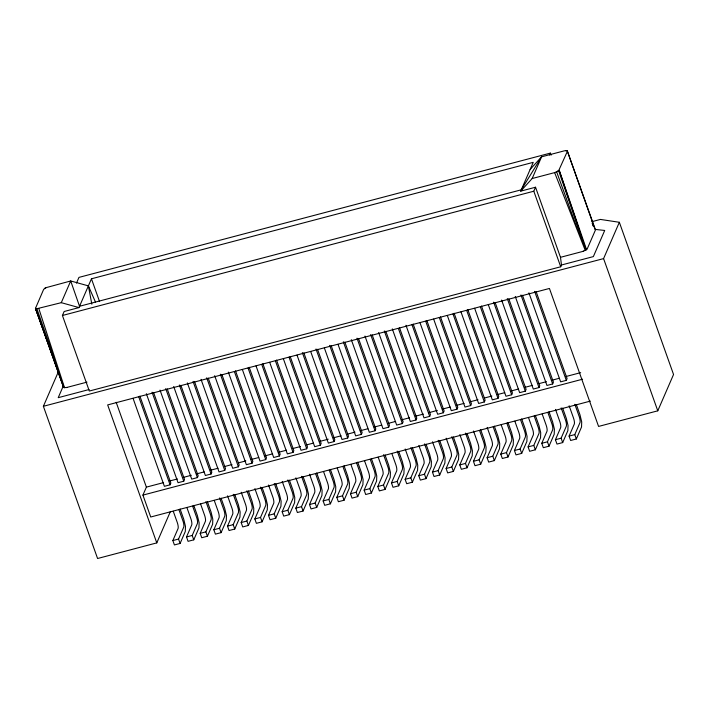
<?xml version="1.0" encoding="UTF-8"?>
<svg xmlns="http://www.w3.org/2000/svg" width="709" height="709" viewBox="0 0 709 709"><rect width="100%" height="100%" fill="white"/><g stroke="black" fill="none" stroke-linecap="round" stroke-linejoin="round"><path stroke-width="1.06" d="M530.146 169.424L541.596 156.822L564.515 150.787L567.227 150.725L595.489 229.902L587.043 249.284L583.17 251.323L560.491 257.314L561.484 264.998L560.713 266.77L89.325 391.04L62.419 315.487L64.156 311.499L78.974 307.591L91.452 278.797L533.239 162.334L520.707 191.138L535.534 187.229L560.491 257.314M36.301 308.867L61.284 302.672L70.705 280.968L88.395 285.887L95.44 301.999M76.475 283.113L78.965 277.387L550.344 153.117L551.088 155.182M170.302 511.765L156.786 542.89L97.585 558.506L43.382 406.292L58.643 371.144M63.455 385.607L58.218 397.678L89.033 389.551M590.367 401.108L150.725 517.003L142.926 495.104L146.382 487.127L116.17 402.269M133.062 398.343L164.391 486.312L170.08 484.805L170.851 483.033L139.895 396.109M146.355 393.708L178.048 482.705L183.746 481.207L184.517 479.435L153.561 392.502M160.021 390.11L191.714 479.107L197.403 477.6L198.174 475.828L167.227 388.904M180.095 509L183.72 519.174L185.474 526.406L185.297 531.475L180.104 543.44L174.414 544.937L172.854 540.559L178.048 528.595A4.874 1.258 75.2 0 0 177.259 522.444L173.271 511.26M180.104 543.44L178.544 539.062L183.737 527.097A4.874 1.258 75.2 0 0 182.949 520.947L178.969 509.762M173.687 386.502L205.38 475.5L211.069 474.002L211.84 472.229L180.884 385.297M193.761 505.402L197.377 515.567L199.132 522.799L198.963 527.877L193.77 539.833L188.071 541.339L186.511 536.952L191.705 524.997A4.874 1.258 75.2 0 0 190.916 518.846L186.937 507.662M193.77 539.833L192.21 535.455L197.403 523.49A4.874 1.258 75.2 0 0 196.615 517.34L192.626 506.155M187.353 382.904L219.037 471.902L224.735 470.404L225.506 468.631L194.55 381.699M207.427 501.804L211.043 511.969L212.797 519.201L212.629 524.27L207.436 536.234L201.737 537.732L200.177 533.354L205.371 521.39A4.874 1.258 75.2 0 0 204.582 515.239L200.603 504.055M207.436 536.234L205.876 531.856L211.069 519.892A4.874 1.258 75.2 0 0 210.272 513.741L205.929 501.538M201.01 379.297L232.703 468.294L238.401 466.797L239.163 465.024L208.216 378.101M221.084 498.197L224.709 508.362L226.463 515.603L226.286 520.672L221.093 532.636L215.403 534.134L213.843 529.756L219.037 517.792A4.874 1.258 75.2 0 0 218.248 511.641L214.26 500.457M221.093 532.636L219.533 528.249L224.726 516.294A4.874 1.258 75.2 0 0 223.938 510.134L219.595 497.94M214.676 375.699L246.369 464.696L252.058 463.199L252.829 461.426L221.873 374.494M234.75 494.598L238.375 504.764L240.129 511.995L239.952 517.065L234.759 529.029L229.069 530.527L227.509 526.149L232.703 514.193A4.874 1.258 75.2 0 0 231.905 508.034L227.562 495.839M234.759 529.029L233.199 524.651L238.392 512.687A4.874 1.258 75.2 0 0 237.604 506.536L233.252 494.333M228.342 372.092L260.035 461.098L265.724 459.592L266.495 457.819L235.539 370.896M248.416 490.991L252.032 501.166L253.787 508.397L253.618 513.467L248.425 525.431L242.726 526.929L241.166 522.551L246.36 510.586A4.874 1.258 75.2 0 0 245.571 504.436L241.228 492.232M248.425 525.431L246.865 521.044L252.058 509.089A4.874 1.258 75.2 0 0 251.261 502.938L246.918 490.734M242.372 369.531L273.692 457.491L279.39 455.993L280.152 454.221L249.205 367.289M262.073 487.393L265.698 497.558L267.453 504.79L267.275 509.868L262.082 521.824L256.392 523.331L254.832 518.944L260.026 506.988A4.874 1.258 75.2 0 0 259.237 500.829L254.894 488.634M262.082 521.824L260.522 517.446L265.715 505.482A4.874 1.258 75.2 0 0 264.927 499.331L260.584 487.127M256.038 365.924L287.358 453.893L293.047 452.386L293.818 450.614L262.862 363.69M275.739 483.786L279.364 493.96L281.118 501.192L280.941 506.261L275.748 518.226L270.058 519.724L268.498 515.346L273.692 503.381A4.874 1.258 75.2 0 0 272.894 497.231L268.551 485.027M275.748 518.226L274.188 513.848L279.381 501.883A4.874 1.258 75.2 0 0 278.593 495.733L274.25 483.529M269.695 362.326L301.024 450.286L306.713 448.788L307.484 447.016L276.528 360.083M289.405 480.188L293.021 490.353L294.776 497.585L294.607 502.663L289.414 514.619L283.715 516.125L282.155 511.738L287.349 499.783A4.874 1.258 75.2 0 0 286.56 493.632L282.217 481.429M289.414 514.619L287.854 510.241L293.047 498.276A4.874 1.258 75.2 0 0 292.259 492.126L287.907 479.922M283.361 358.719L314.681 446.688L320.379 445.19L321.15 443.417L290.194 356.485M303.071 476.59L306.687 486.755L308.442 493.987L308.264 499.056L303.071 511.021L297.381 512.518L295.821 508.14L301.015 496.176A4.874 1.258 75.2 0 0 300.226 490.025L295.883 477.822M303.071 511.021L301.511 506.643L306.705 494.678A4.874 1.258 75.2 0 0 305.916 488.528L301.573 476.324M297.027 355.12L328.347 443.081L334.036 441.583L334.808 439.81L303.86 352.878M316.728 472.983L320.353 483.148L322.108 490.389L321.93 495.458L316.737 507.414L311.047 508.92L309.487 504.542L314.681 492.578A4.874 1.258 75.2 0 0 313.892 486.427L309.541 474.224M316.737 507.414L315.177 503.036L320.371 491.08A4.874 1.258 75.2 0 0 319.582 484.921L315.602 473.736M310.684 351.522L342.013 439.483L347.702 437.985L348.474 436.212L317.517 349.28M330.394 469.385L334.01 479.55L335.774 486.782L335.596 491.851L330.403 503.815L324.704 505.313L323.144 500.935L328.338 488.98A4.874 1.258 75.2 0 0 327.549 482.82L323.57 471.636M330.403 503.815L328.843 499.437L334.036 487.473A4.874 1.258 75.2 0 0 333.248 481.322L329.26 470.138M324.35 347.915L355.67 435.884L361.368 434.378L362.139 432.605L331.183 345.682M344.06 465.778L347.676 475.952L349.431 483.184L349.262 488.253L344.069 500.217L338.37 501.715L336.81 497.337L342.004 485.373A4.874 1.258 75.2 0 0 341.215 479.222L337.236 468.037M344.069 500.217L342.509 495.83L347.702 483.875A4.874 1.258 75.2 0 0 346.905 477.724L342.926 466.531M338.016 344.317L369.336 432.277L375.034 430.78L375.797 429.007L344.849 342.075M357.717 462.179L361.342 472.345L363.097 479.576L362.919 484.655L357.726 496.61L352.036 498.117L350.476 493.73L355.67 481.774A4.874 1.258 75.2 0 0 354.881 475.615L350.893 464.43M357.726 496.61L356.166 492.232L361.36 480.268A4.874 1.258 75.2 0 0 360.571 474.117L356.592 462.933M351.309 339.682L383.002 428.679L388.692 427.173L389.463 425.4L358.506 338.477M371.383 458.572L375.008 468.746L376.763 475.978L376.585 481.048L371.392 493.012L365.702 494.51L364.142 490.132L369.336 478.167A4.874 1.258 75.2 0 0 368.538 472.017L364.559 460.832M371.392 493.012L369.832 488.634L375.026 476.67A4.874 1.258 75.2 0 0 374.237 470.519L370.249 459.335M364.975 336.075L396.668 425.072L402.358 423.574L403.129 421.802L372.172 334.87M385.049 454.974L388.665 465.139L390.42 472.371L390.251 477.449L385.058 489.405L379.359 490.912L377.8 486.525L382.993 474.569A4.874 1.258 75.2 0 0 382.204 468.419L378.225 457.234M385.058 489.405L383.498 485.027L388.692 473.063A4.874 1.258 75.2 0 0 387.894 466.912L383.551 454.708M378.633 332.477L410.325 421.474L416.023 419.976L416.786 418.204L385.838 331.271M398.706 451.376L402.331 461.541L404.086 468.773L403.908 473.842L398.715 485.807L393.025 487.305L391.465 482.926L396.659 470.962A4.874 1.258 75.2 0 0 395.87 464.812L391.882 453.627M398.715 485.807L397.155 481.429L402.349 469.464A4.874 1.258 75.2 0 0 401.56 463.314L397.217 451.11M520.707 191.138L532.167 178.535L541.596 156.822L521.31 189.799L79.532 306.27L70.705 280.968L45.633 287.774L43.604 289.476L35.45 308.415L64.023 387.663L66.885 387.433L86.994 382.133M392.299 328.87L423.991 417.867L429.681 416.369L430.452 414.597L399.495 327.664M412.372 447.769L415.997 457.934L417.752 465.175L417.574 470.244L412.381 482.2L406.691 483.706L405.131 479.328L410.325 467.364A4.874 1.258 75.2 0 0 409.536 461.213L405.185 449.01M560.713 266.77L533.806 191.217L535.534 187.229M549.519 155.023L550.344 153.117M412.381 482.2L410.821 477.822L416.015 465.866A4.874 1.258 75.2 0 0 415.226 459.707L410.883 447.512M405.965 325.271L437.657 414.269L443.347 412.771L444.118 410.998L413.161 324.066M426.038 444.171L429.654 454.336L431.409 461.568L431.24 466.637L426.047 478.602L420.348 480.099L418.789 475.721L423.982 463.757A4.874 1.258 75.2 0 0 423.193 457.606L418.851 445.412M426.047 478.602L424.487 474.224L429.681 462.259A4.874 1.258 75.2 0 0 428.892 456.109L424.54 443.905M567.36 151.398L558.63 170.736L554.633 172.615L532.167 178.535M419.994 322.701L451.314 410.671L457.013 409.164L457.784 407.391L426.827 320.468M439.704 440.564L443.32 450.738L445.075 457.97L444.897 463.039L439.704 475.003L434.014 476.501L432.455 472.123L437.648 460.159A4.874 1.258 75.2 0 0 436.859 454.008L432.517 441.804M439.704 475.003L438.144 470.616L443.338 458.661A4.874 1.258 75.2 0 0 442.549 452.51L438.206 440.307M433.66 319.103L464.98 407.063L470.67 405.566L471.441 403.793L440.493 316.861M453.361 436.966L456.986 447.131L458.741 454.363L458.563 459.441L453.37 471.396L447.68 472.903L446.121 468.516L451.314 456.561A4.874 1.258 75.2 0 0 450.525 450.401L446.174 438.206M453.37 471.396L451.81 467.018L457.004 455.054A4.874 1.258 75.2 0 0 456.215 448.903L451.872 436.7M447.326 315.496L478.646 403.465L484.336 401.959L485.107 400.186L454.15 313.263M467.027 433.359L470.643 443.533L472.407 450.764L472.229 455.834L467.036 467.798L461.337 469.296L459.786 464.918L464.971 452.954A4.874 1.258 75.2 0 0 464.182 446.803L459.84 434.599M467.036 467.798L465.476 463.42L470.67 451.456A4.874 1.258 75.2 0 0 469.881 445.305L465.529 433.102M460.983 311.898L492.312 399.858L498.002 398.361L498.773 396.588L467.816 309.656M480.693 429.76L484.309 439.926L486.064 447.157L485.895 452.236L480.702 464.191L475.003 465.698L473.444 461.311L478.637 449.355A4.874 1.258 75.2 0 0 477.848 443.205L473.506 431.001M480.702 464.191L479.142 459.813L484.336 447.849A4.874 1.258 75.2 0 0 483.538 441.698L479.559 430.514M474.649 308.291L505.969 396.26L511.668 394.753L512.43 392.99L481.482 306.058M494.35 426.162L497.975 436.327L499.73 443.559L499.553 448.629L494.359 460.593L488.669 462.091L487.11 457.713L492.303 445.748A4.874 1.258 75.2 0 0 491.514 439.598L487.163 427.394M494.359 460.593L492.799 456.215L497.993 444.251A4.874 1.258 75.2 0 0 497.204 438.1L493.225 426.915M488.315 304.693L519.635 392.653L525.325 391.155L526.096 389.383L495.139 302.451M508.016 422.555L511.641 432.72L513.396 439.952L513.219 445.03L508.025 456.986L502.335 458.493L500.776 454.114L505.969 442.15A4.874 1.258 75.2 0 0 505.171 436L501.192 424.815M508.025 456.986L506.465 452.608L511.659 440.652A4.874 1.258 75.2 0 0 510.87 434.493L506.882 423.308M501.609 300.058L533.301 389.055L538.991 387.557L539.762 385.785L508.805 298.852M521.682 418.957L525.298 429.122L527.053 436.354L526.884 441.423L521.691 453.388L515.992 454.886L514.433 450.507L519.626 438.543A4.874 1.258 75.2 0 0 518.837 432.393L514.858 421.208M521.691 453.388L520.131 449.01L525.325 437.045A4.874 1.258 75.2 0 0 524.527 430.895L520.548 419.71M156.786 542.89L107.662 404.919L549.44 288.457L598.573 426.428L657.775 410.821L603.581 258.608L619.347 222.28L600.426 219.427L591.864 221.687M515.266 296.451L546.958 385.457L552.657 383.95L553.428 382.178L522.471 295.254M535.339 415.35L538.964 425.524L540.719 432.756L540.542 437.825L535.348 449.79L529.658 451.287L528.099 446.909L533.292 434.945A4.874 1.258 75.2 0 0 532.503 428.794L528.515 417.61M535.348 449.79L533.788 445.403L538.982 433.447A4.874 1.258 75.2 0 0 538.193 427.297L534.214 416.103M528.932 292.852L560.624 381.85L566.314 380.352L567.085 378.579L536.137 291.647M549.005 411.752L552.63 421.917L554.385 429.149L554.208 434.218L549.014 446.183L543.324 447.689L541.765 443.302L546.958 431.347A4.874 1.258 75.2 0 0 546.169 425.187L542.181 414.003M549.014 446.183L547.454 441.804L552.648 429.84A4.874 1.258 75.2 0 0 551.859 423.69L547.88 412.505M562.671 408.145L566.287 418.319L568.042 425.551L567.874 430.62L562.68 442.584L556.982 444.082L555.422 439.704L560.615 427.74A4.874 1.258 75.2 0 0 559.826 421.589L555.484 409.385M562.68 442.584L561.12 438.197L566.314 426.242A4.874 1.258 75.2 0 0 565.525 420.091L561.173 407.888M576.337 404.547L579.953 414.712L581.708 421.944L581.531 427.022L576.337 438.977L570.648 440.484L569.088 436.097L574.281 424.142A4.874 1.258 75.2 0 0 573.492 417.991L569.15 405.787M576.337 438.977L574.786 434.599L579.971 422.635A4.874 1.258 75.2 0 0 579.182 416.484L574.839 404.281M657.775 410.821L673.55 374.494L619.347 222.28M44.357 288.563L46.439 287.446M582.709 251.456L583.631 251.163M62.419 315.487L533.806 191.217M561.484 264.998L593.362 256.596L604.706 230.46L595.613 229.459M43.382 406.292L603.581 258.608M146.382 487.127L163.504 482.616M169.921 480.924L177.41 478.956M182.754 477.547L191.315 475.287M196.659 473.878L204.148 471.902M210.564 470.209L218.053 468.241M224.469 466.549L231.958 464.572M238.375 462.88L245.863 460.903M251.216 459.494L258.705 457.518M265.122 455.834L272.611 453.857M279.027 452.165L286.516 450.188M292.932 448.496L300.421 446.528M306.837 444.835L313.254 443.143M319.67 441.45L328.232 439.19M333.584 437.781L341.064 435.805M347.49 434.112L354.979 432.144M360.323 430.735L367.811 428.759M374.228 427.066L381.717 425.09M388.133 423.397L395.622 421.43M402.038 419.737L409.527 417.761M415.944 416.068L423.433 414.091M428.785 412.682L437.338 410.431M442.691 409.022L450.18 407.046M456.596 405.353L464.085 403.377M470.501 401.684L477.99 399.716M484.407 398.024L491.895 396.047M497.239 394.638L504.728 392.662M511.145 390.969L518.634 388.993M525.059 387.309L532.539 385.333M538.964 383.64L546.453 381.664M551.797 380.254L559.286 378.278M565.702 376.585L580.68 372.642M142.926 495.104L582.568 379.209M172.854 540.559L178.544 539.062M186.511 536.952L192.21 535.455M200.177 533.354L205.876 531.856M213.843 529.756L219.533 528.249M227.509 526.149L233.199 524.651M241.166 522.551L246.865 521.044M254.832 518.944L260.522 517.446M268.498 515.346L274.188 513.848M282.155 511.738L287.854 510.241M295.821 508.14L301.511 506.643M309.487 504.542L315.177 503.036M323.144 500.935L328.843 499.437M336.81 497.337L342.509 495.83M350.476 493.73L356.166 492.232M364.142 490.132L369.832 488.634M377.8 486.525L383.498 485.027M391.465 482.926L397.155 481.429M405.131 479.328L410.821 477.822M418.789 475.721L424.487 474.224M432.455 472.123L438.144 470.616M446.121 468.516L451.81 467.018M459.786 464.918L465.476 463.42M473.444 461.311L479.142 459.813M487.11 457.713L492.799 456.215M500.776 454.114L506.465 452.608M514.433 450.507L520.131 449.01M528.099 446.909L533.788 445.403M541.765 443.302L547.454 441.804M555.422 439.704L561.12 438.197M569.088 436.097L574.786 434.599M65.99 387.628L66.885 387.433M565.711 150.547L567.227 150.725L595.064 229.432M61.284 302.672L78.974 307.591M63.695 387.531L35.459 308.264L63.535 387.3M35.84 308.787L36.93 308.885L64.537 387.726L38.818 308.592M554.633 172.615L585.279 250.445L556.645 171.87L558.63 170.736L585.98 250.055L559.171 170.204L586.565 249.683M592.228 223.14L593.415 226.242L592.325 223.122M534.63 291.355L566.314 380.352M520.964 294.953L552.657 383.95M507.298 298.551L538.991 387.557M493.632 302.158L525.325 391.155M480.339 306.793L511.668 394.753M466.682 310.4L498.002 398.361M453.016 313.998L484.336 401.959M439.35 317.597L470.67 405.566M425.684 321.204L457.013 409.164M412.026 324.802L443.347 412.771M398.361 328.409L429.681 416.369M384.331 330.97L416.023 419.976M370.665 334.577L402.358 423.574M356.999 338.175L388.692 427.173M343.342 341.782L375.034 430.78M329.676 345.38L361.368 434.378M316.01 348.979L347.702 437.985M302.353 352.586L334.036 441.583M289.05 357.221L320.379 445.19M275.393 360.828L306.713 448.788M261.727 364.426L293.047 452.386M248.061 368.024L279.39 455.993M234.404 371.631L265.724 459.592M220.366 374.192L252.058 463.199M206.709 377.8L238.401 466.797M193.043 381.398L224.735 470.404M179.377 385.005L211.069 474.002M165.72 388.603L197.403 477.6M152.054 392.21L183.746 481.207M138.76 396.845L170.08 484.805M91.452 278.797L99.561 301.573M88.395 285.887L91.833 304.205"/></g></svg>
